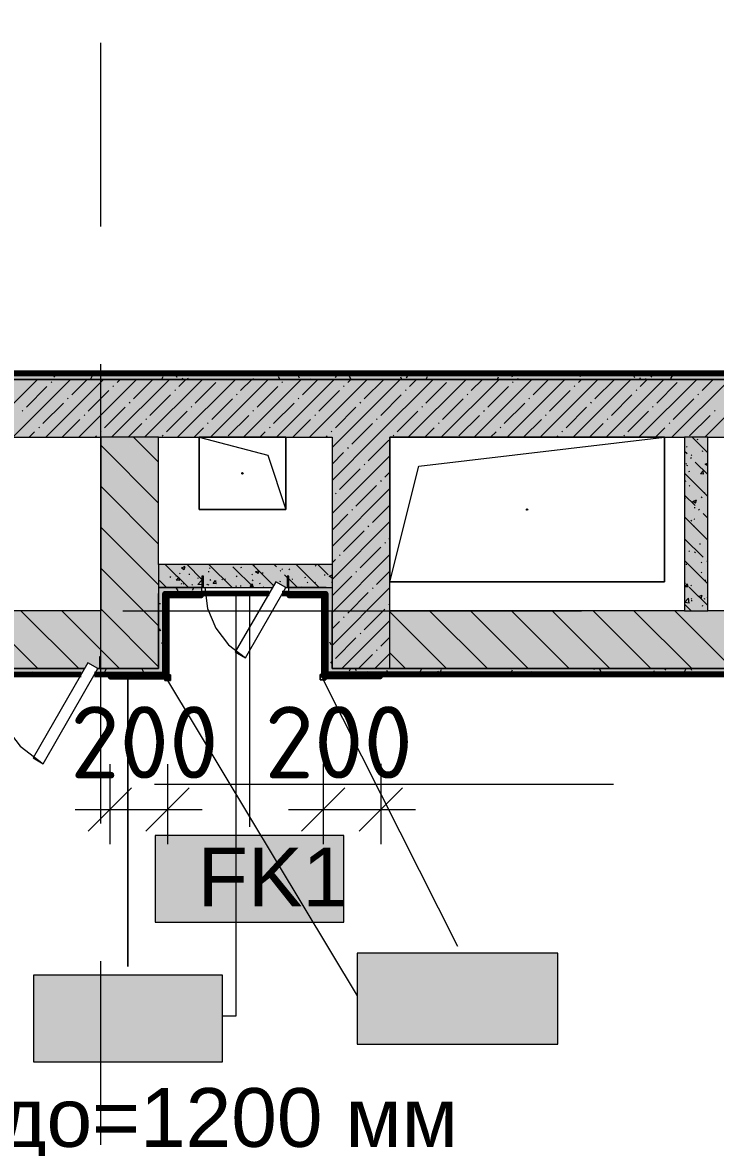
# Model space of a CAD drawing. Header units: millimetres. Extents: x -3817 to 677485, y -22715 to 103890.
# Drawn here: x 613074 to 615473, y 11121 to 15011 of the extents above; entities that cross this region are included whole.
import ezdxf

# ---------------------------------------------------------------- set-up
doc = ezdxf.new("R2010")
doc.units = ezdxf.units.MM
doc.layers.add('PDF _Геометрия', color=7, linetype='Continuous', true_color=0x1d1d1d)
doc.layers.add('PDF _Сплошная заливка', color=7, linetype='Continuous', true_color=0xffffff)
doc.layers.add('PDF _Текст', color=7, linetype='Continuous')
doc.styles.add('PDF GOST-Common', font='arial.ttf')
doc.styles.add('PDF ISOCPEUR', font='isocpeur.ttf')

msp = doc.modelspace()

# ---------------------------------------------------------------- hatches: boundary and pattern name
at = {"layer": 'PDF _Сплошная заливка', "transparency": 33554559}
h = msp.add_hatch(color=256, dxfattribs=at)
h.paths.add_polyline_path([(616565.5, 13576.9), (618345.5, 13576.9), (618345.5, 13776.9), (612945.5, 13776.9), (612945.5, 13576.9), (615445.5, 13576.9)], flags=0)
h.paths.add_polyline_path([(612345.5, 13576.9), (612345.5, 13776.9), (606945.5, 13776.9), (606945.5, 13576.9), (611525.5, 13576.9)], flags=0)
for points in [[(618172.6, 13776.9), (618325.5, 13776.9), (618324.5, 13796.9), (612965.5, 13796.9), (612965.5, 13776.9), (616715.9, 13776.9)], [(614145.5, 12776.9), (614345.5, 12776.9), (614345.5, 13576.9), (614145.5, 13576.9), (614145.5, 12976.9)], [(614145.5, 13056.9), (614145.5, 13136.9), (613545.5, 13136.9), (613545.5, 13056.9), (613695.5, 13056.9), (613695.5, 13096.9), (613700.5, 13096.9), (613700.5, 13056.9), (613939.3, 13056.9), (613950.8, 13076.9), (613985.5, 13056.9), (613990.5, 13056.9), (613990.5, 13096.9), (613995.5, 13096.9), (613995.5, 13056.9), (614125.5, 13056.9)], [(613545.5, 12756.9), (613565.5, 12756.9), (613565.5, 13036.9), (613545.5, 13036.9), (613545.5, 12776.9)], [(614125.5, 12776.9), (614145.5, 12776.9), (614145.5, 13056.9), (614125.5, 13056.9), (614125.5, 13036.9)], [(618745.5, 12776.9), (618745.5, 12976.9), (614945.5, 12976.9), (614945.5, 12776.9), (618172.6, 12776.9)], [(618945.5, 12756.9), (618945.5, 12776.9), (614125.5, 12776.9), (614125.5, 12756.9), (618172.6, 12756.9)]]:
    msp.add_hatch(color=256, dxfattribs=at).paths.add_polyline_path(points)
h = msp.add_hatch(color=256, dxfattribs=at)
h.paths.add_polyline_path([(613995.5, 13036.9), (614125.5, 13036.9), (614125.5, 13056.9), (613995.5, 13056.9)], flags=0)
h.paths.add_polyline_path([(613565.5, 13036.9), (613695.4, 13036.9), (613695.4, 13056.9), (613545.5, 13056.9), (613545.5, 13036.9)], flags=0)
h = msp.add_hatch(color=256, dxfattribs=at)
h.paths.add_polyline_path([(613289.3, 12776.9), (613300.8, 12796.9), (613335.5, 12776.9), (613340.5, 12776.9), (613340.5, 12816.9), (613345.5, 12816.9), (613345.5, 12976.9), (611525.5, 12976.9), (611525.5, 12776.9), (612945.5, 12776.9), (612945.5, 12816.9), (612950.5, 12816.9), (612950.5, 12776.9), (613110.8, 12776.9)], flags=0)
h.paths.add_polyline_path([(611325.5, 12776.9), (611325.5, 12976.9), (611273.3, 12976.9), (611273.3, 12776.9)], flags=0)
h.paths.add_polyline_path([(609513.3, 12776.9), (609693.3, 12776.9), (609693.3, 12976.9), (609513.3, 12976.9), (609513.3, 12856.9)], flags=0)
h.paths.add_polyline_path([(610393.3, 12776.9), (610573.3, 12776.9), (610573.3, 12976.9), (610393.3, 12976.9), (610393.3, 12856.9)], flags=0)
h.paths.add_polyline_path([(608813.3, 12776.9), (608813.3, 12976.9), (608633.3, 12976.9), (608633.3, 12776.9)], flags=0)
h.paths.add_polyline_path([(607885.5, 12776.9), (607933.3, 12776.9), (607933.3, 12976.9), (607885.5, 12976.9), (607885.5, 12856.9)], flags=0)
h.paths.add_polyline_path([(607045.5, 12776.9), (607045.5, 12816.9), (607050.5, 12816.9), (607050.5, 12776.9), (607389.3, 12776.9), (607400.8, 12796.9), (607435.5, 12776.9), (607440.5, 12776.9), (607440.5, 12816.9), (607445.5, 12816.9), (607445.5, 12776.9), (607685.5, 12776.9), (607685.5, 12976.9), (604095.5, 12976.9), (604095.5, 12776.9), (606518.9, 12776.9)], flags=0)
h.paths.add_polyline_path([(603895.5, 12776.9), (603895.5, 12976.9), (596945.5, 12976.9), (596945.5, 12776.9), (602148.7, 12776.9)], flags=0)
h = msp.add_hatch(color=256, dxfattribs=at)
h.paths.add_polyline_path([(613545.5, 12756.9), (613545.5, 12776.9), (613335.2, 12776.3), (613323.9, 12756.9), (613345.5, 12756.9)], flags=0)
h.paths.add_polyline_path([(613074.1, 12756.9), (613277.7, 12756.9), (613289.3, 12776.9), (611273.3, 12776.9), (611273.3, 12756.9), (612945.5, 12756.9)], flags=0)
h.paths.add_polyline_path([(610393.3, 12756.9), (610573.3, 12756.9), (610573.3, 12776.9), (610393.3, 12776.9)], flags=0)
h.paths.add_polyline_path([(609513.3, 12756.9), (609693.3, 12756.9), (609693.3, 12776.9), (609513.3, 12776.9)], flags=0)
h.paths.add_polyline_path([(607933.3, 12756.9), (607933.3, 12776.9), (607435.2, 12776.3), (607423.9, 12756.9), (607445.5, 12756.9)], flags=0)
h.paths.add_polyline_path([(608813.3, 12756.9), (608813.3, 12776.9), (608633.3, 12776.9), (608633.3, 12756.9)], flags=0)
h.paths.add_polyline_path([(607377.7, 12756.9), (607389.3, 12776.9), (594565.5, 12776.9), (594565.5, 12756.9), (607210.8, 12756.9)], flags=0)

# ---------------------------------------------------------------- linework, layer by layer
at = {"layer": 'PDF _Геометрия', "color": 231, "lineweight": 70, "true_color": 0xff80c0}
for points in [[(618325.5, 13796.9), (618325.5, 14196.9), (618725.5, 14196.9), (618725.5, 14197.9), (618725.5, 18555.9), (618724.5, 18555.9), (618724.5, 14197.9), (618324.5, 14197.9), (618324.5, 14196.9), (618324.5, 13797.9), (612965.5, 13797.9), (612965.5, 13796.9), (618312.4, 13796.9)], [(613323.3, 12755.9), (613345.5, 12755.9), (613565.5, 12755.9), (613566.5, 12755.9), (613566.5, 13035.9), (613695.5, 13035.9), (613927.1, 13035.9)], [(613927.7, 13036.9), (613695.5, 13036.9)], [(613973.3, 13035.9), (613995.5, 13035.9), (614124.5, 13035.9), (614124.5, 12757.4), (614124.5, 12756.4), (618481.5, 12756.4)], [(613995.5, 13036.9), (613973.9, 13036.9)], [(618481.5, 12756.9), (618481.5, 12757.4), (614125.5, 12757.4), (614125.5, 12776.9)], [(613277.7, 12756.9), (612945.5, 12756.9), (611273.3, 12756.9), (611273.3, 12755.9), (612945.5, 12755.9), (613277.1, 12755.9)], [(613565.5, 12756.9), (613345.5, 12756.9), (613323.9, 12756.9)]]:
    msp.add_lwpolyline(points, dxfattribs=at)
at = {"layer": 'PDF _Геометрия', "color": 253, "lineweight": 9, "true_color": 0xaaaaaa}
for points in [[(613345.5, 14305.3), (613345.5, 14940.3)], [(613345.5, 12241.5), (613345.5, 13829)], [(613705.5, 13056.9), (613715, 12984.4), (613743, 12916.9), (613787.5, 12858.9), (613845.5, 12814.4)], [(613421.4, 12976.9), (615008.9, 12976.9)], [(612955.5, 12776.9), (612968.4, 12678.5), (613006.4, 12586.9), (613066.8, 12508.2), (613145.5, 12447.8)], [(613531.7, 12376.9), (615119.2, 12376.9)], [(613345.5, 11130.3), (613345.5, 11765.3)]]:
    msp.add_lwpolyline(points, dxfattribs=at)
at = {"layer": 'PDF _Геометрия', "lineweight": 9}
for points in [[(612926.6, 13576.9), (612945.5, 13595.7), (613126.6, 13776.9)], [(613040.7, 13576.9), (613240.7, 13776.9)], [(613154.7, 13576.9), (613354.7, 13776.9)], [(613244.6, 13723.7), (613297.7, 13776.9)], [(613268.8, 13576.9), (613468.8, 13776.9)], [(613382.8, 13576.9), (613582.8, 13776.9)], [(613401.4, 13766.5), (613411.8, 13776.9)], [(613458.4, 13709.5), (613525.8, 13776.9)], [(613496.9, 13576.9), (613696.9, 13776.9)], [(613610.9, 13576.9), (613810.9, 13776.9)], [(613615.2, 13752.2), (613639.9, 13776.9)], [(613725, 13576.9), (613925, 13776.9)], [(613829.1, 13738), (613868, 13776.9)], [(613839, 13576.9), (614039, 13776.9)], [(613953.1, 13576.9), (614153.1, 13776.9)], [(614042.9, 13723.7), (614096.1, 13776.9)], [(614067.1, 13576.9), (614267.1, 13776.9)], [(614145.5, 13541.1), (614181.2, 13576.9), (614381.2, 13776.9)], [(614145.5, 13427.1), (614295.2, 13576.9), (614495.2, 13776.9)], [(614199.7, 13766.5), (614210.1, 13776.9)], [(614256.8, 13709.5), (614324.2, 13776.9)], [(614409.3, 13576.9), (614609.3, 13776.9)], [(614413.6, 13752.2), (614438.2, 13776.9)], [(614523.3, 13576.9), (614723.3, 13776.9)], [(614627.4, 13738), (614666.3, 13776.9)], [(614637.4, 13576.9), (614837.4, 13776.9)], [(614751.4, 13576.9), (614951.4, 13776.9)], [(614841.3, 13723.7), (614894.4, 13776.9)], [(614865.5, 13576.9), (615065.5, 13776.9)], [(614979.5, 13576.9), (615179.5, 13776.9)], [(614998.1, 13766.5), (615008.5, 13776.9)], [(615055.1, 13709.5), (615122.5, 13776.9)], [(615093.6, 13576.9), (615293.6, 13776.9)], [(615207.6, 13576.9), (615407.6, 13776.9)], [(615211.9, 13752.2), (615236.6, 13776.9)], [(615321.7, 13576.9), (615521.7, 13776.9)], [(615425.8, 13738), (615464.7, 13776.9)], [(615435.7, 13576.9), (615635.7, 13776.9)], [(613087.8, 13681), (613159, 13752.2)], [(613173.3, 13766.5), (613175.7, 13768.9)], [(613301.6, 13666.7), (613372.9, 13738)], [(613387.1, 13752.2), (613389.5, 13754.6)], [(613601, 13738), (613603.4, 13740.4)], [(613672.3, 13695.2), (613743.5, 13766.5)], [(613886.1, 13681), (613957.4, 13752.2)], [(613971.6, 13766.5), (613974, 13768.9)], [(614100, 13666.7), (614171.2, 13738)], [(614185.5, 13752.2), (614187.9, 13754.6)], [(614399.3, 13738), (614401.7, 13740.4)], [(614470.6, 13695.2), (614541.9, 13766.5)], [(614684.5, 13681), (614755.7, 13752.2)], [(614770, 13766.5), (614772.4, 13768.9)], [(614898.3, 13666.7), (614969.6, 13738)], [(614983.8, 13752.2), (614986.2, 13754.6)], [(615197.7, 13738), (615200, 13740.4)], [(615269, 13695.2), (615340.2, 13766.5)], [(613144.8, 13623.9), (613216.1, 13695.2)], [(613230.3, 13709.5), (613232.7, 13711.8)], [(613444.2, 13695.2), (613446.5, 13697.6)], [(613515.4, 13652.4), (613586.7, 13723.7)], [(613729.3, 13638.2), (613800.6, 13709.5)], [(613814.8, 13723.7), (613817.2, 13726.1)], [(613943.1, 13623.9), (614014.4, 13695.2)], [(614028.7, 13709.5), (614031, 13711.8)], [(614242.5, 13695.2), (614244.9, 13697.6)], [(614313.8, 13652.4), (614385.1, 13723.7)], [(614527.6, 13638.2), (614598.9, 13709.5)], [(614613.2, 13723.7), (614615.5, 13726.1)], [(614741.5, 13623.9), (614812.8, 13695.2)], [(614827, 13709.5), (614829.4, 13711.8)], [(615040.9, 13695.2), (615043.2, 13697.6)], [(615112.1, 13652.4), (615183.4, 13723.7)], [(615326, 13638.2), (615397.3, 13709.5)], [(615411.5, 13723.7), (615413.9, 13726.1)], [(613073.5, 13666.7), (613075.9, 13669.1)], [(613358.6, 13609.7), (613429.9, 13681)], [(613572.5, 13595.4), (613643.8, 13666.7)], [(613658, 13681), (613660.4, 13683.3)], [(613871.9, 13666.7), (613874.2, 13669.1)], [(614157, 13609.7), (614228.3, 13681)], [(614370.8, 13595.4), (614442.1, 13666.7)], [(614456.4, 13681), (614458.7, 13683.3)], [(614670.2, 13666.7), (614672.6, 13669.1)], [(614955.3, 13609.7), (615026.6, 13681)], [(615169.2, 13595.4), (615240.4, 13666.7)], [(615254.7, 13681), (615257.1, 13683.3)], [(615468.5, 13666.7), (615470.9, 13669.1)], [(613211.8, 13576.9), (613273.1, 13638.2)], [(613287.3, 13652.4), (613289.7, 13654.8)], [(613439.9, 13576.9), (613486.9, 13623.9)], [(613501.2, 13638.2), (613503.6, 13640.6)], [(613715, 13623.9), (613717.4, 13626.3)], [(613786.3, 13581.2), (613857.6, 13652.4)], [(614010.1, 13576.9), (614071.4, 13638.2)], [(614085.7, 13652.4), (614088.1, 13654.8)], [(614214, 13552.6), (614238.2, 13576.9), (614285.3, 13623.9)], [(614299.5, 13638.2), (614301.9, 13640.6)], [(614513.4, 13623.9), (614515.7, 13626.3)], [(614584.7, 13581.2), (614655.9, 13652.4)], [(614808.5, 13576.9), (614869.8, 13638.2)], [(614884, 13652.4), (614886.4, 13654.8)], [(615036.6, 13576.9), (615083.6, 13623.9)], [(615097.9, 13638.2), (615100.3, 13640.6)], [(615311.7, 13623.9), (615314.1, 13626.3)], [(615383, 13581.2), (615454.3, 13652.4)], [(613097.7, 13576.9), (613116.3, 13595.4)], [(613130.5, 13609.7), (613132.9, 13612)], [(613325.8, 13576.9), (613330.1, 13581.2)], [(613344.4, 13595.4), (613346.7, 13597.8)], [(613558.2, 13581.2), (613560.6, 13583.5)], [(613668, 13576.9), (613700.8, 13609.7)], [(613896.1, 13576.9), (613914.6, 13595.4)], [(613928.9, 13609.7), (613931.2, 13612)], [(614124.2, 13576.9), (614128.5, 13581.2)], [(614142.7, 13595.4), (614145.1, 13597.8)], [(614356.6, 13581.2), (614358.9, 13583.5)], [(614466.3, 13576.9), (614499.1, 13609.7)], [(614694.4, 13576.9), (614713, 13595.4)], [(614727.2, 13609.7), (614729.6, 13612)], [(614922.5, 13576.9), (614926.8, 13581.2)], [(614941.1, 13595.4), (614943.4, 13597.8)], [(615154.9, 13581.2), (615157.3, 13583.5)], [(615264.6, 13576.9), (615297.5, 13609.7)], [(613545.5, 13348.9), (613345.5, 13548.9)], [(613545.5, 13490.3), (613458.9, 13576.9)], [(614199.7, 13538.4), (614202.1, 13540.8)], [(614271, 13495.6), (614342.3, 13566.9)], [(614145.5, 13484.1), (614185.5, 13524.1)], [(614145.5, 13313), (614345.5, 13513)], [(614171.2, 13395.8), (614242.5, 13467.1)], [(614256.8, 13481.4), (614259.1, 13483.7)], [(614313.8, 13424.3), (614316.2, 13426.7)], [(614328, 13438.6), (614345.5, 13456)], [(613545.5, 13207.4), (613345.5, 13407.4)], [(614145.5, 13199), (614345.5, 13399)], [(614157, 13381.6), (614159.3, 13383.9)], [(614228.3, 13338.8), (614299.5, 13410.1)], [(614145.5, 13256), (614199.7, 13310.3)], [(614214, 13324.6), (614216.4, 13326.9)], [(614285.3, 13281.8), (614345.5, 13342)], [(614145.5, 13084.9), (614345.5, 13284.9)], [(614271, 13267.5), (614273.4, 13269.9)], [(613545.5, 13066), (613345.5, 13266)], [(614185.5, 13182), (614256.8, 13253.3)], [(614342.3, 13224.8), (614345.5, 13227.9)], [(614242.5, 13125), (614313.8, 13196.2)], [(614328, 13210.5), (614330.4, 13212.9)], [(613127.5, 12776.9), (612927.5, 12976.9), (612745.5, 13158.9)], [(614145.5, 12970.9), (614345.5, 13170.9)], [(614145.5, 13142), (614157, 13153.5)], [(614171.2, 13167.7), (614173.6, 13170.1)], [(613545.5, 12924.6), (613345.5, 13124.6)], [(614228.3, 13110.7), (614230.6, 13113.1)], [(614299.5, 13067.9), (614345.5, 13113.9)], [(614145.5, 13027.9), (614214, 13096.5)], [(614145.5, 12856.8), (614345.5, 13056.8)], [(614199.7, 12968.1), (614271, 13039.4)], [(614285.3, 13053.7), (614287.7, 13056.1)], [(614342.3, 12996.7), (614344.7, 12999)], [(613268.9, 12776.9), (613068.9, 12976.9)], [(613410.4, 12776.9), (613345.5, 12841.7), (613210.4, 12976.9)], [(613545.5, 12783.2), (613345.5, 12983.2)], [(614185.5, 12953.9), (614187.9, 12956.3)], [(614256.8, 12911.1), (614328, 12982.4)], [(614541.7, 12776.9), (614345.5, 12973.1)], [(614683.1, 12776.9), (614483.1, 12976.9)], [(614824.6, 12776.9), (614624.6, 12976.9)], [(614966, 12776.9), (614945.5, 12797.4), (614766, 12976.9)], [(615107.4, 12776.9), (614945.5, 12938.8), (614907.4, 12976.9)], [(615248.8, 12776.9), (615048.8, 12976.9)], [(615390.3, 12776.9), (615190.3, 12976.9)], [(615531.7, 12776.9), (615331.7, 12976.9)], [(614145.5, 12913.9), (614171.2, 12939.6)], [(614179.5, 12776.9), (614345.5, 12942.8)], [(614157, 12811.3), (614228.3, 12882.6)], [(614242.5, 12896.9), (614244.9, 12899.2)], [(614313.8, 12854.1), (614345.5, 12885.8)], [(614299.5, 12839.8), (614301.9, 12842.2)], [(614236.6, 12776.9), (614285.3, 12825.6)], [(614293.6, 12776.9), (614345.5, 12828.7)], [(614400.3, 12776.9), (614345.5, 12831.7)]]:
    msp.add_lwpolyline(points, dxfattribs=at)
at = {"layer": 'PDF _Геометрия', "color": 9, "lineweight": 9, "true_color": 0xc0c0c0}
for points in [[(618745.5, 13576.9), (618745.5, 12976.9), (616645.5, 12976.9), (616645.5, 13576.9), (618345.5, 13576.9), (618345.5, 13776.9), (612945.5, 13776.9)], [(618312.4, 13796.9), (612965.5, 13796.9), (612965.5, 13776.9), (618325.5, 13776.9), (618325.5, 13796.9)], [(609783.3, 12756.9), (610393.3, 12756.9), (610393.3, 12776.9), (610393.3, 12756.9), (610573.3, 12756.9), (610573.3, 12776.9), (610573.3, 12976.9), (610524.7, 12976.9), (610524.7, 13576.9), (611325.5, 13576.9), (611325.5, 12976.9), (611273.3, 12976.9), (611273.3, 12776.9), (611273.3, 12756.9), (612945.5, 12756.9), (613277.7, 12756.9)], [(614125.5, 12776.9), (614125.5, 12756.9), (618945.5, 12756.9), (618965.5, 12756.9), (618965.5, 13544.9), (618965.5, 12757.2), (618977.5, 12757.2), (618977.5, 13544.9), (620939.5, 13544.9), (620939.5, 13556.9), (620835.5, 13556.9), (620835.5, 13576.9)], [(613695.4, 13036.9), (613695.4, 13056.9), (613545.5, 13056.9), (613695.5, 13056.9), (613939.3, 13056.9)], [(613985.5, 13056.9), (613995.5, 13056.9)], [(613994.7, 13056.9), (613994.7, 13036.9), (613995.5, 13036.9)], [(614145.5, 12776.9), (614145.5, 12976.9)], [(613323.9, 12756.9), (613345.5, 12756.9), (613545.5, 12756.9), (613565.5, 12756.9)]]:
    msp.add_lwpolyline(points, dxfattribs=at)
at = {"layer": 'PDF _Геометрия', "color": 253, "lineweight": 9, "true_color": 0x9b9b9b}
for points in [[(613115, 13794.5), (613125, 13794.5)], [(613144.4, 13796.3), (613144.1, 13796.9)], [(613186, 13785.1), (613181, 13793.8)], [(613267.4, 13794.5), (613277.4, 13794.5)], [(613314.5, 13786.7), (613309.4, 13778)], [(613355.6, 13796.9), (613351.1, 13789.1)], [(613358.8, 13794.5), (613368.9, 13794.5)], [(613450.3, 13794.5), (613460.3, 13794.5)], [(613461.1, 13796.9), (613460.8, 13796.2)], [(613499.8, 13790.3), (613496, 13796.9)], [(613560.2, 13785.6), (613555.2, 13776.9)], [(613567.8, 13794.4), (613566.4, 13796.9)], [(613609.5, 13783.2), (613604.4, 13791.9)], [(613628.2, 13781.5), (613625.6, 13776.9)], [(613633.1, 13794.5), (613643.2, 13794.5)], [(613648.3, 13776.9), (613646.1, 13780.8)], [(613707.5, 13796.9), (613706.5, 13795.1)], [(613724.6, 13794.5), (613734.6, 13794.5)], [(613745.5, 13791.4), (613742.4, 13796.9)], [(613777.9, 13796.9), (613774.5, 13791)], [(613785.5, 13794.5), (613795.6, 13794.5)], [(613874, 13780.4), (613871.9, 13776.9)], [(613923.2, 13788.4), (613918.4, 13796.9)], [(613937.9, 13794.5), (613948, 13794.5)], [(613964.9, 13777.3), (613959.8, 13786)], [(614032.9, 13781.3), (614027.9, 13790)], [(614029.4, 13794.5), (614039.4, 13794.5)], [(614070.7, 13776.9), (614069.5, 13778.9)], [(614120.8, 13794.5), (614130.9, 13794.5)], [(614161.4, 13790.5), (614156.3, 13781.8)], [(614200.2, 13796.9), (614198, 13792.9)], [(614210.6, 13778.3), (614205.6, 13787.1)], [(614303.7, 13794.5), (614313.8, 13794.5)], [(614365.5, 13778.2), (614364.7, 13776.9)], [(614387.4, 13776.9), (614383.3, 13784.1)], [(614395.1, 13794.5), (614405.2, 13794.5)], [(614407.1, 13789.4), (614402.1, 13780.7)], [(614456.1, 13794.5), (614466.2, 13794.5)], [(614475.1, 13785.3), (614470.3, 13776.9)], [(614493, 13776.9), (614492.9, 13777)], [(614608.5, 13794.5), (614618.6, 13794.5)], [(614622.6, 13796.9), (614621.4, 13794.8)], [(614699.9, 13794.5), (614710, 13794.5)], [(614720.9, 13784.2), (614716.6, 13776.9)], [(614728.5, 13795.8), (614727.8, 13796.9)], [(614770.1, 13784.6), (614765.1, 13793.3)], [(614788.9, 13780.1), (614787, 13776.9)], [(614791.4, 13794.5), (614801.4, 13794.5)], [(614974.3, 13794.5), (614984.3, 13794.5)], [(615008.2, 13794.3), (615003.2, 13785.5)], [(615044.9, 13796.9), (615044.8, 13796.7)], [(615065.7, 13794.5), (615075.8, 13794.5)], [(615083.9, 13789.8), (615079.8, 13796.9)], [(615126.7, 13794.5), (615136.7, 13794.5)], [(615151.9, 13793.9), (615150.2, 13796.9)], [(615193.5, 13782.7), (615188.5, 13791.4)], [(615212.3, 13782), (615209.4, 13776.9)], [(615232.1, 13776.9), (615230.2, 13780.3)], [(615254, 13793.2), (615248.9, 13784.4)], [(615279.1, 13794.5), (615289.1, 13794.5)], [(615322, 13789.1), (615317, 13780.4)], [(615329.6, 13790.9), (615326.2, 13796.9)], [(615370.5, 13794.5), (615380.6, 13794.5)], [(615461.9, 13794.5), (615472, 13794.5)], [(613612.7, 13046), (613607.7, 13054.7)], [(613653.2, 13036.9), (613649.4, 13043.6)], [(613666.6, 13055.4), (613661.6, 13046.7)], [(614005.2, 13036.9), (614004.8, 13037.6)], [(614075.6, 13036.9), (614072.8, 13041.7)], [(614116.4, 13042.1), (614113.4, 13036.9)], [(613545.5, 13002.1), (613551.8, 13002.1)], [(614125.5, 13002.1), (614130.9, 13002.1)], [(613548.8, 12912.3), (613545.5, 12906.6)], [(613545.5, 12910.6), (613551.8, 12910.6)], [(613552.9, 12905.9), (613547.9, 12914.6)], [(614125.5, 12910.6), (614130.9, 12910.6)], [(613559.9, 12870.7), (613554.9, 12862)], [(614142.9, 12859.4), (614137.8, 12868.1)], [(614130.6, 12822.8), (614125.6, 12814.1)], [(614145.5, 12793.9), (614141.9, 12800)], [(613075.5, 12763.2), (613071.9, 12756.9)], [(613111, 12756.9), (613106.2, 12765.2)], [(613362.9, 12773.3), (613357.9, 12764.5)], [(613400.2, 12776.9), (613399.5, 12775.7)], [(613493, 12765.7), (613488, 12774.4)], [(614125.5, 12788.7), (614130.9, 12788.7)], [(614209.7, 12776.9), (614204.7, 12768.3)], [(614230.2, 12769), (614225.7, 12776.9)], [(614271.9, 12757.9), (614266.8, 12766.6)], [(614339.9, 12761.9), (614334.9, 12770.6)], [(614413.9, 12764.8), (614409.3, 12756.9)], [(614455.5, 12775.9), (614450.5, 12767.2)], [(614517.6, 12758.9), (614512.6, 12767.7)], [(614523.5, 12771.9), (614518.5, 12763.2)], [(614694.8, 12756.9), (614690.3, 12764.7)], [(614769.3, 12770.8), (614764.2, 12762.1)], [(614837.3, 12766.7), (614832.3, 12758)], [(615035.5, 12776.4), (615035.2, 12776.9)], [(615054.3, 12776.9), (615051.6, 12772.1)], [(615077.1, 12765.2), (615072.1, 12773.9)], [(615260.7, 12768.6), (615255.7, 12759.9)], [(615300.7, 12776.9), (615297.3, 12771)], [(615370.4, 12775.7), (615365.4, 12766.9)], [(615390.9, 12770.4), (615387.1, 12776.9)], [(615458.9, 12774.5), (615457.5, 12776.9)], [(613143.6, 12759.1), (613142.3, 12756.9)], [(613145.5, 12758.2), (613155.5, 12758.2)], [(613216.6, 12756.9), (613215.9, 12758.1)], [(613236.9, 12758.2), (613247, 12758.2)], [(613328.3, 12758.2), (613338.4, 12758.2)], [(613511.2, 12758.2), (613521.3, 12758.2)], [(613565.5, 12758.4), (613564.6, 12756.9)], [(614181.8, 12758.2), (614191.8, 12758.2)], [(614273.2, 12758.2), (614283.3, 12758.2)], [(614334.2, 12758.2), (614344.2, 12758.2)], [(614378, 12756.9), (614376.5, 12759.5)], [(614486.6, 12758.2), (614496.6, 12758.2)], [(614578, 12758.2), (614588.1, 12758.2)], [(614669.5, 12758.2), (614679.5, 12758.2)], [(614800.4, 12756.9), (614799.9, 12757.6)], [(614852.3, 12758.2), (614862.4, 12758.2)], [(614943.8, 12758.2), (614953.8, 12758.2)], [(615004.7, 12758.2), (615014.8, 12758.2)], [(615157.1, 12758.2), (615167.2, 12758.2)], [(615219.1, 12757.4), (615218.8, 12756.9)], [(615248.6, 12758.2), (615258.6, 12758.2)], [(615340, 12758.2), (615350.1, 12758.2)]]:
    msp.add_lwpolyline(points, dxfattribs=at)
at = {"layer": 'PDF _Геометрия', "color": 9, "lineweight": 9, "true_color": 0xc0c0c0}
for points in [[(613345.5, 13576.9), (613345.5, 12976.9), (612945.5, 12976.9), (612945.5, 13576.9)], [(614145.5, 13576.9), (614145.5, 13136.9), (613995.5, 13136.9), (613695.5, 13136.9), (613545.5, 13136.9), (613545.5, 13576.9)], [(615365.5, 12976.9), (614945.5, 12976.9), (614345.5, 12976.9), (614345.5, 13576.9), (615365.5, 13576.9)], [(615445.5, 13576.9), (616565.5, 13576.9), (616565.5, 12976.9), (615445.5, 12976.9)], [(614145.5, 12776.9), (614345.5, 12776.9), (614945.5, 12776.9), (618745.5, 12776.9), (618945.5, 12776.9), (618945.5, 12976.9), (618945.5, 12776.9)], [(613345.5, 12776.9), (613545.5, 12776.9)]]:
    msp.add_lwpolyline(points, close=True, dxfattribs=at)
at = {"layer": 'PDF _Геометрия', "color": 7, "lineweight": 9}
for points in [[(613545.5, 13576.9), (613345.5, 13576.9)], [(613985.5, 13576.9), (613985.5, 13326.9), (613985.5, 13576.9), (613685.5, 13576.9), (613685.5, 13326.9), (613985.5, 13326.9)], [(615445.5, 13576.9), (615365.5, 13576.9)], [(613545.5, 13136.9), (613545.5, 13056.9), (613545.5, 13036.9), (613545.5, 12776.9), (613545.5, 13036.9)], [(614145.5, 13136.9), (614145.5, 13056.9), (614145.5, 12976.9), (614145.5, 12776.9)], [(613565.5, 13036.9), (613695.4, 13036.9)], [(613565.5, 12756.9), (613565.5, 13035.9)], [(613860.3, 13036.4), (613860.3, 12229.6)], [(614125.5, 13056.9), (613995.5, 13056.9), (614125.5, 13056.9), (614145.5, 13056.9), (614145.5, 12976.9)], [(613995.5, 13036.9), (614124.5, 13036.9)], [(614125.5, 13036.9), (614125.5, 12776.9)], [(613812.1, 13031.9), (613812.1, 11574.8), (613765.9, 11574.8)], [(611525.5, 12976.9), (611525.5, 12776.9), (612945.5, 12776.9), (613289.3, 12776.9), (612945.5, 12776.9), (611525.5, 12776.9)], [(614345.5, 12776.9), (614345.5, 12976.9)], [(615365.5, 12976.9), (615445.5, 12976.9)], [(613439.3, 12751.9), (613439.3, 11746.8), (613439.3, 12750.9)], [(613576.5, 12755.4), (613586.5, 12755.4), (613586.5, 12735.9), (613566.5, 12735.9), (613566.5, 12745.9)], [(613576.5, 12735.9), (614232.6, 11645.3)], [(614114.5, 12737.4), (614579.6, 11817.3)], [(613376.5, 12445.9), (613376.5, 12289), (613376.5, 12169)], [(613576.5, 12445.9), (613576.5, 12289), (613576.5, 12169)], [(614114.5, 12446.9), (614114.5, 12289), (614114.5, 12169)], [(614314.5, 12446.9), (614314.5, 12289), (614314.5, 12169)], [(613256.5, 12289), (613696.5, 12289)], [(613994.5, 12289), (614434.5, 12289)]]:
    msp.add_lwpolyline(points, dxfattribs=at)
for points in [[(613985.5, 13326.9), (613685.5, 13326.9), (613685.5, 13576.9), (613985.5, 13576.9)], [(613685.5, 13576.9), (613923, 13514.4), (613985.5, 13326.9), (613685.5, 13326.9)], [(615295.5, 13576.9), (615295.5, 13076.9), (614345.5, 13076.9), (614345.5, 13576.9)], [(614345.5, 13076.9), (614445.5, 13476.9), (615295.5, 13576.9), (615295.5, 13076.9)], [(615295.5, 13576.9), (614345.5, 13576.9), (614345.5, 13076.9), (615295.5, 13076.9)], [(613335.5, 12776.9), (613345.5, 12776.9)], [(613566.5, 12755.4), (613566.5, 12735.9), (613586.5, 12735.9), (613586.5, 12755.4)], [(614114.5, 12756.9), (614104.5, 12756.9), (614104.5, 12737.4), (614124.5, 12737.4), (614104.5, 12737.4), (614104.5, 12756.9)], [(614124.5, 12737.4), (614124.5, 12746.9)], [(614186.8, 12199.5), (613533.7, 12199.5), (613533.7, 11899.5), (614186.8, 11899.5)], [(614926.6, 11792.8), (614232.6, 11792.8), (614232.6, 11477.5), (614926.6, 11477.5)], [(614926.6, 11792.8), (614232.6, 11792.8), (614232.6, 11477.5), (614926.6, 11477.5)], [(613765.9, 11716.7), (613112.8, 11716.7), (613112.8, 11416.7), (613765.9, 11416.7)]]:
    msp.add_lwpolyline(points, close=True, dxfattribs=at)
at = {"layer": 'PDF _Геометрия', "color": 252, "lineweight": 9, "true_color": 0x878787}
for points in [[(615372.2, 13542.8), (615374.8, 13544.8)], [(615445.5, 13522.9), (615391.5, 13576.9)], [(615408, 13570.7), (615410.8, 13568.9)], [(615374.1, 13518.9), (615365.5, 13527.5)], [(615389.2, 13503.8), (615386.7, 13506.3)], [(615388.2, 13515.6), (615390.6, 13513.3)], [(615426.6, 13529.1), (615429.9, 13529.5)], [(615370, 13483.6), (615372.7, 13485.7)], [(615372.6, 13480.4), (615375.5, 13478.6)], [(615445.5, 13447.5), (615401.8, 13491.2)], [(615445.5, 13478.5), (615437.2, 13484), (615445.5, 13487.2)], [(615445.5, 13372.1), (615365.5, 13452.1)], [(615367.8, 13424.4), (615370.5, 13426.5)], [(615379.8, 13458.9), (615383.2, 13459.4)], [(615431.5, 13449.1), (615420.9, 13450.1), (615429.5, 13460.3)], [(615431.5, 13449.1), (615429.5, 13460.2)], [(615380.8, 13409.5), (615383.3, 13407.2)], [(615432.9, 13385.5), (615435.8, 13383.7)], [(615445.3, 13403.6), (615445.5, 13403.6)], [(615401.8, 13340.3), (615365.5, 13376.7)], [(615365.7, 13365.2), (615368.3, 13367.3)], [(615375.5, 13365.6), (615378.3, 13363.8)], [(615402.8, 13349.1), (615394, 13355.1), (615406.4, 13359.9)], [(615402.8, 13349.1), (615406.4, 13359.8)], [(615423.4, 13370.4), (615425.9, 13368.2)], [(615365.5, 13307.5), (615366.2, 13308.1)], [(615398.6, 13333.5), (615401.9, 13333.9)], [(615416.9, 13325.2), (615414.4, 13327.8)], [(615445.5, 13296.7), (615429.5, 13312.7)], [(615443.1, 13339.3), (615445.5, 13339.7)], [(615445.5, 13221.2), (615365.5, 13301.2)], [(615387.6, 13290.4), (615390.1, 13288.2)], [(615396.3, 13269.2), (615399.6, 13269.6)], [(615397.6, 13295.1), (615400.4, 13293.3)], [(615429.5, 13161.8), (615365.5, 13225.8)], [(615365.5, 13202.6), (615365.8, 13202.5)], [(615416.9, 13208), (615420.2, 13208.4)], [(615445.5, 13070.3), (615365.5, 13150.3)], [(615380.3, 13184.3), (615382.8, 13182.1)], [(615400.4, 13180.4), (615403.2, 13178.6)], [(613545.5, 13119.1), (613545.5, 13119.2)], [(613648.5, 13056.9), (613568.5, 13136.9)], [(613624.9, 13125.3), (613637.4, 13130.1)], [(613624.9, 13125.3), (613633.8, 13119.4)], [(613632.7, 13128.5), (613635.3, 13130.6)], [(613633.8, 13119.3), (613637.4, 13130.1)], [(613695.5, 13085.4), (613644, 13136.9)], [(613717.3, 13112.1), (613720.6, 13112.6)], [(613799.4, 13056.9), (613719.4, 13136.9)], [(613721.8, 13124.7), (613724.2, 13122.4)], [(613874.9, 13056.9), (613802.6, 13129.1)], [(613829.6, 13126.9), (613832.9, 13127.4)], [(613943.3, 13063.8), (613870.2, 13136.9)], [(613874.1, 13132.8), (613877.4, 13133.2)], [(613889.3, 13105.1), (613880.5, 13111.1), (613892.9, 13115.9)], [(613889.3, 13105.1), (613892.9, 13115.8)], [(613953.5, 13129.1), (613945.7, 13136.9)], [(613968.5, 13114), (613966, 13116.5)], [(613971.7, 13121.3), (613974.2, 13119)], [(613996.3, 13119.9), (613998.9, 13121.9)], [(614101.1, 13056.9), (614021.1, 13136.9)], [(614077.8, 13136.9), (614077.9, 13136.8)], [(614087.6, 13132.4), (614090.2, 13134.4)], [(614132, 13101.5), (614096.6, 13136.9)], [(615370.1, 13137.8), (615373.4, 13138.3)], [(615422.9, 13145.3), (615425.4, 13143)], [(615444.5, 13146.7), (615442, 13149.2)], [(613573.1, 13056.9), (613548.6, 13081.3)], [(613584.5, 13095.2), (613587.3, 13093.4)], [(613605.5, 13097.4), (613608.8, 13097.8)], [(613617.3, 13081.5), (613606.6, 13082.5), (613615.2, 13092.7)], [(613617.3, 13081.5), (613615.2, 13092.6)], [(613618.1, 13106.9), (613620.5, 13104.6)], [(613650, 13103.3), (613653.3, 13103.7)], [(613679.4, 13091.2), (613682.2, 13089.4)], [(613695.5, 13065.9), (613681.5, 13068), (613695.4, 13082.4)], [(613722.8, 13082.7), (613725.5, 13084.7)], [(613744.8, 13070.4), (613734.2, 13071.3), (613742.7, 13081.5)], [(613744.8, 13070.3), (613742.8, 13081.5)], [(613764.4, 13085.7), (613766.8, 13083.4)], [(613774.3, 13087.2), (613777.1, 13085.4)], [(613814.1, 13095.2), (613816.8, 13097.2)], [(613868.1, 13103.5), (613870.5, 13101.2)], [(613869.2, 13083.2), (613872.1, 13081.4)], [(613903.9, 13106.6), (613906.6, 13108.6)], [(613964.1, 13079.2), (613967, 13077.4)], [(613990.5, 13092.1), (613981.1, 13101.5)], [(614025.7, 13056.9), (613995.5, 13087.1)], [(614007, 13086.3), (614010.3, 13086.7)], [(614051.5, 13092.2), (614054.8, 13092.6)], [(614059.1, 13075.2), (614061.9, 13073.4)], [(614085.4, 13073.2), (614088.1, 13075.3)], [(614118.8, 13101), (614122.1, 13101.5)], [(614144.8, 13090.9), (614136, 13096.9), (614145.5, 13100.5)], [(614143.3, 13076.8), (614145.5, 13074.9)], [(614145.5, 13088), (614144.6, 13088.9)], [(614144.8, 13090.8), (614145.5, 13092.7)], [(615369.1, 13071.3), (615366.6, 13073.8)], [(615422.5, 13109.9), (615425.3, 13108.1)], [(615435.6, 13082.5), (615438.9, 13082.9)], [(613622, 13071.3), (613624.8, 13069.5)], [(613630.5, 13069.3), (613633.2, 13071.4)], [(613660.7, 13067.9), (613663.1, 13065.6)], [(613714.6, 13066.3), (613712.1, 13068.8)], [(613716.9, 13067.3), (613719.7, 13065.5)], [(613739.2, 13056.9), (613743.5, 13058.5)], [(613743, 13056.9), (613743.5, 13058.5)], [(613783.3, 13056.9), (613786.2, 13057.2)], [(613811.8, 13063.3), (613814.6, 13061.5)], [(613827.3, 13062.7), (613830.7, 13063.1)], [(613872.3, 13059.2), (613861.7, 13060.1), (613870.3, 13070.4)], [(613872.3, 13059.2), (613870.3, 13070.3)], [(613894.7, 13071.5), (613898, 13072)], [(613906.7, 13059.3), (613909.5, 13057.5)], [(613995.8, 13056.9), (613997.8, 13059.2)], [(613998.2, 13056.9), (613997.8, 13059.2)], [(614039.7, 13059), (614042, 13056.9)], [(615378, 13059.1), (615367.4, 13060), (615376, 13070.2)], [(615378, 13059), (615376, 13070.2)], [(615445.5, 12994.9), (615381.7, 13058.7)], [(615387.1, 13065.3), (615389.6, 13063)], [(615388.1, 12976.9), (615365.5, 12999.5)], [(615381.5, 13003.3), (615365.7, 13005.8), (615379.6, 13020.2)], [(615381.6, 13003.3), (615379.6, 13020.2)], [(615387.8, 13019), (615390.7, 13017.2)], [(615388.8, 13012.4), (615392.2, 13012.8)], [(615422.4, 13019.7), (615413.6, 13025.7), (615426, 13030.4)], [(615422.4, 13019.6), (615426, 13030.4)], [(615425.3, 12995.1), (615428.2, 12993.3)], [(615433.3, 13018.2), (615436.7, 13018.7)], [(615444, 13022.6), (615445.5, 13023.8)]]:
    msp.add_lwpolyline(points, dxfattribs=at)
at = {"layer": 'PDF _Геометрия', "color": 253, "lineweight": 13, "true_color": 0xaaaaaa}
for points in [[(613700.5, 13096.9), (613695.5, 13096.9), (613695.5, 13056.9), (613700.5, 13056.9)], [(613845.5, 12814.4), (613985.5, 13056.9), (613950.8, 13076.9), (613810.8, 12834.4)], [(613990.5, 13096.9), (613990.5, 13056.9), (613995.5, 13056.9), (613995.5, 13096.9)], [(613340.5, 12816.9), (613340.5, 12776.9), (613345.5, 12776.9), (613345.5, 12816.9)], [(613145.5, 12447.8), (613335.5, 12776.9), (613300.8, 12796.9), (613110.8, 12467.8)]]:
    msp.add_lwpolyline(points, close=True, dxfattribs=at)
at = {"layer": 'PDF _Геометрия', "color": 231, "lineweight": 9, "true_color": 0xff80c0}
for points in [[(613695.5, 13036.9), (613565.5, 13036.9), (613565.5, 13035.9), (613565.5, 12756.9)], [(614125.5, 12776.9), (614125.5, 13036.9), (614124.5, 13036.9), (613995.5, 13036.9)]]:
    msp.add_lwpolyline(points, dxfattribs=at)
at = {"layer": 'PDF _Геометрия', "color": 171, "lineweight": 53, "true_color": 0x8080ff}
for points in [[(613566.5, 12756.4), (613576, 12756.4), (613566, 12756.4), (613566, 13036.4), (613576, 13036.4), (613576, 12756.4), (613576, 13026.9), (613695.4, 13026.9), (613566.5, 13026.9), (613566.5, 13036.9), (613695.4, 13036.9), (613695.4, 13026.9), (613695.4, 13035.9)], [(613995.1, 13035.9), (613995.1, 13026.9), (613995.1, 13036.9), (614124.5, 13036.9), (614124.5, 13026.9), (613995.1, 13026.9), (614114.5, 13026.9), (614114.5, 12756.9)], [(613376.5, 12755.9), (613376.5, 12745.9), (613376.5, 12755.9), (613576.5, 12755.9), (613565.5, 12755.9)], [(613576.5, 12755.9), (613576.5, 12745.9), (613376.5, 12745.9), (613566.5, 12745.9)], [(614124.5, 12746.9), (614314.5, 12746.9), (614114.5, 12746.9), (614114.5, 12756.9), (614314.5, 12756.9), (614314.5, 12746.9), (614314.5, 12756.4)]]:
    msp.add_lwpolyline(points, dxfattribs=at)
msp.add_lwpolyline([(614114.5, 13035.9), (614124.5, 13035.9), (614124.5, 12755.9), (614114.5, 12755.9)], close=True, dxfattribs=at)
at = {"layer": 'PDF _Геометрия', "color": 7, "lineweight": 20}
for points in [[(613451.5, 12364), (613376.5, 12289), (613301.5, 12214)], [(613651.5, 12364), (613576.5, 12289), (613501.5, 12214)], [(614189.5, 12364), (614114.5, 12289), (614039.5, 12214)], [(614389.5, 12364), (614314.5, 12289), (614239.5, 12214)]]:
    msp.add_lwpolyline(points, dxfattribs=at)
at = {"layer": 'PDF _Геометрия', "color": 7, "lineweight": 9}
for centre in [(613835.5, 13451.9), (614820.5, 13326.9)]:
    msp.add_circle(centre, 2.5, dxfattribs=at)
at = {"layer": 'PDF _Сплошная заливка', "lineweight": 35, "transparency": 33554559}
for points in [[(613545.5, 12776.9), (613545.5, 13576.9), (613345.5, 12776.9), (613345.5, 13576.9)], [(615445.5, 12976.9), (615445.5, 13576.9), (615365.5, 12976.9), (615365.5, 13576.9)], [(613695.5, 13056.9), (613700.5, 13056.9), (613695.5, 13096.9), (613700.5, 13096.9)], [(613990.5, 13056.9), (613995.5, 13056.9), (613990.5, 13096.9), (613995.5, 13096.9)], [(614945.5, 12776.9), (614945.5, 12976.9), (614345.5, 12776.9), (614345.5, 12976.9)], [(613340.5, 12776.9), (613345.5, 12776.9), (613340.5, 12816.9), (613345.5, 12816.9)]]:
    msp.add_solid(points, dxfattribs=at)
at = {"layer": 'PDF _Сплошная заливка', "color": 171, "lineweight": 35, "true_color": 0x8080ff, "transparency": 33554559}
for points in [[(613566, 12756.4), (613576, 12756.4), (613566, 13036.4), (613576, 13036.4)], [(613566.5, 13026.9), (613695.4, 13026.9), (613566.5, 13036.9), (613695.4, 13036.9)], [(613995.1, 13026.9), (614124.5, 13026.9), (613995.1, 13036.9), (614124.5, 13036.9)], [(614124.5, 12755.9), (614124.5, 13035.9), (614114.5, 12755.9), (614114.5, 13035.9)], [(613576.5, 12745.9), (613576.5, 12755.9), (613376.5, 12745.9), (613376.5, 12755.9)], [(614314.5, 12746.9), (614314.5, 12756.9), (614114.5, 12746.9), (614114.5, 12756.9)]]:
    msp.add_solid(points, dxfattribs=at)
at = {"layer": 'PDF _Сплошная заливка', "color": 254, "lineweight": 35, "true_color": 0xffb9dc, "transparency": 33554559}
for points in [[(613927.1, 13035.9), (613927.7, 13036.9), (613810.8, 13035.9)], [(614124.5, 13035.9), (614124.5, 13036.9), (613995.5, 13035.9)]]:
    msp.add_solid(points, dxfattribs=at)
at = {"layer": 'PDF _Сплошная заливка', "color": 1, "lineweight": 35, "transparency": 33554559}
msp.add_solid([(613586.5, 12735.9), (613586.5, 12755.4), (613566.5, 12735.9), (613566.5, 12755.4)], dxfattribs=at)
at = {"layer": 'PDF _Сплошная заливка', "lineweight": 9, "transparency": 33554559}
for points in [[(614186.8, 12199.5), (613533.7, 12199.5), (614186.8, 11899.5), (613533.7, 11899.5)], [(614926.6, 11792.8), (614232.6, 11792.8), (614926.6, 11477.5), (614232.6, 11477.5)], [(613765.9, 11716.7), (613112.8, 11716.7), (613765.9, 11416.7), (613112.8, 11416.7)]]:
    msp.add_solid(points, dxfattribs=at)

# ---------------------------------------------------------------- texts
at = {"layer": 'PDF _Текст', "attachment_point": 4}
for s, insert, char_height, style in [('200 200', (613239.4, 12521.8), 250.11, 'PDF ISOCPEUR'), ('FK1', (613680.8, 12056.1), 203.2, 'PDF GOST-Common')]:
    msp.add_mtext(s, dxfattribs=dict(at, insert=insert, char_height=char_height, style=style))
at = {"layer": 'PDF _Текст', "color": 250, "true_color": 0x3c3c3c, "insert": (612708, 11195), "char_height": 203.2, "attachment_point": 4, "style": 'PDF GOST-Common'}
msp.add_mtext('H до=1200 мм', dxfattribs=at)

doc.saveas('drawing.dxf')
